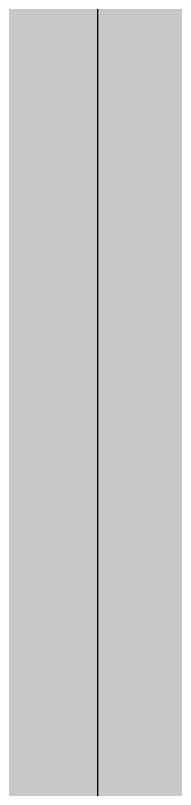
# Model space of a CAD drawing. Header units: inches. Extents: x -0.16 to 1.73, y -0.16 to 1.34.
# Drawn here: x 0.47087 to 0.47298, y 0.15808 to 0.16826 of the extents above; entities that cross this region are included whole.
import ezdxf

# ---------------------------------------------------------------- set-up
doc = ezdxf.new("R2010")
doc.units = ezdxf.units.IN
doc.header["$MEASUREMENT"] = 0
for name, color, linetype in [('Mechanical 15', 56, 'Continuous'), ('Top Layer', 1, 'Continuous'), ('Top Solder', 216, 'Continuous')]:
    doc.layers.add(name, color=color, linetype=linetype)

# ---------------------------------------------------------------- blocks, each defined once
blk = doc.blocks.new('R0402_110')
at = {"layer": 'Top Layer'}
blk.add_hatch(color=1, dxfattribs=at).paths.add_polyline_path([(-0.028175, 0.01063), (-0.005905, 0.01063), (-0.005905, -0.01063), (-0.028175, -0.01063)])
at = {"layer": 'Top Solder'}
blk.add_hatch(color=216, dxfattribs=at).paths.add_polyline_path([(-0.030175, 0.01263), (-0.003905, 0.01263), (-0.003905, -0.01263), (-0.030175, -0.01263)])
at = {"layer": 'Mechanical 15'}
blk.add_line((-0.019642, -0.009842), (-0.019642, 0.009844), dxfattribs=at)
blk.add_lwpolyline([(-0.019685, -0.009842, 0.002, 0.002, 0), (-0.019685, 0.009843, 0.002, 0.002, 0)], format="xyseb", dxfattribs=at)

msp = doc.modelspace()

# ---------------------------------------------------------------- linework, layer by layer
at = {"layer": 'Top Layer'}
msp.add_lwpolyline([(0.4167, 0.1631, 0.01, 0.01, 0), (0.47406, 0.1631, 0.01, 0.01, 0)], format="xyseb", dxfattribs=at)
msp.add_lwpolyline([(0.47156, 0.1631, 0.005, 0.005, 1), (0.47656, 0.1631, 0.005, 0.005, 1)], format="xyseb", close=True, dxfattribs=at)

# ---------------------------------------------------------------- block references
msp.add_blockref('R0402_110', (0.4916, 0.1626))

doc.saveas('drawing.dxf')
